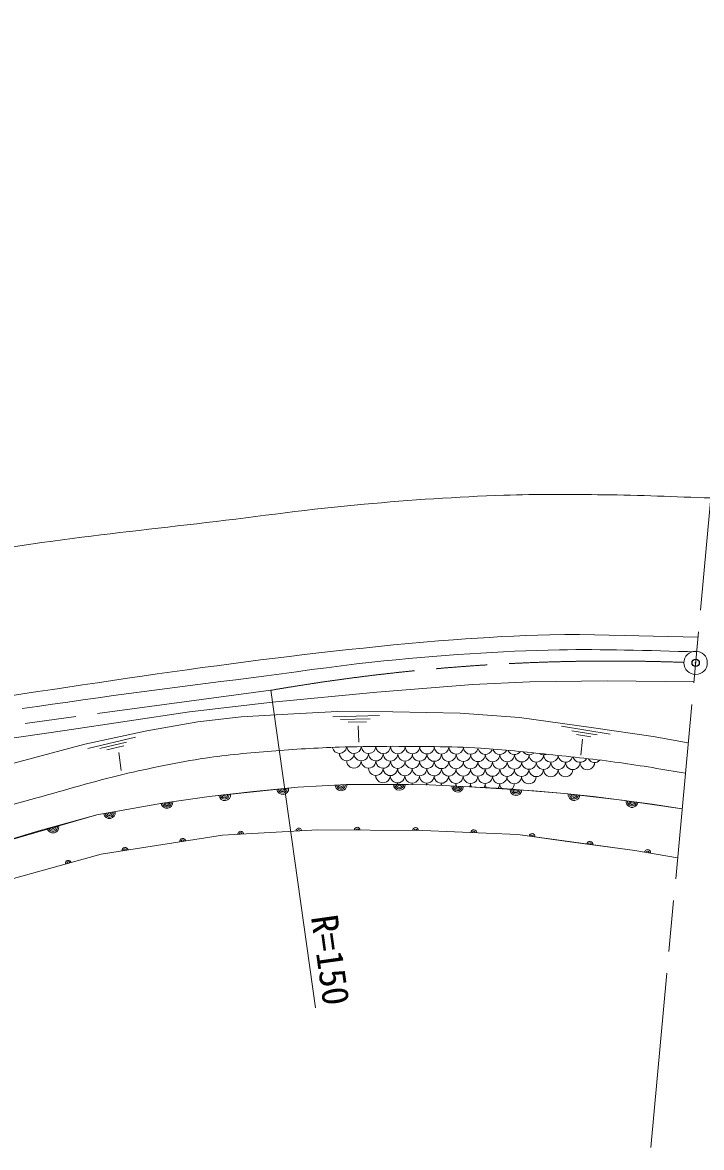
# Model space of a CAD drawing. Units: millimetres, scale not verified. Extents: x -463853 to 680000, y 20000 to 876118.
# Drawn here: x 506234 to 552778, y 238026 to 315162 of the extents above; entities that cross this region are included whole.
import ezdxf
from ezdxf.enums import TextEntityAlignment as Align

# ---------------------------------------------------------------- set-up
doc = ezdxf.new("R2010")
doc.units = ezdxf.units.MM
doc.header["$LTSCALE"] = 1000
doc.header["$PDMODE"] = 32
doc.header["$PDSIZE"] = 500
doc.linetypes.add('CHAIN', pattern=[18.5, 12, -1.5, 3.5, -1.5])
for name, color, linetype, lineweight in [('M-BGD', 7, 'Continuous', 13), ('M-BMK', 2, 'CHAIN', 13), ('M-BMK-SRVR', 3, 'Continuous', 13)]:
    doc.layers.add(name, color=color, linetype=linetype, lineweight=lineweight)
doc.layers.add('M-OTRS', color=6, linetype='Continuous')
doc.styles.add('ＭＳ ゴシック', font='')
doc.styles.get('ＭＳ ゴシック').set_extended_font_data('MS Gothic')

# ---------------------------------------------------------------- blocks, each defined once
blk = doc.blocks.new('ﾌﾟﾛｯﾄﾏｰｸ-02')
at = {"color": 3, "linetype": 'Continuous', "lineweight": 13}
blk.add_circle((0, 0), 0.5, dxfattribs=at)

msp = doc.modelspace()

# ---------------------------------------------------------------- linework, layer by layer
at = {"layer": 'M-BGD'}
for p, q in [((539079, 273052), (539906, 273094)), ((539906, 273094), (540734, 273130)), ((540734, 273130), (541562, 273158)), ((541562, 273158), (542390, 273177)), ((542390, 273177), (543405, 273189)), ((543405, 273189), (544420, 273189)), ((544420, 273189), (545435, 273180)), ((545435, 273180), (546450, 273163)), ((546450, 273163), (547466, 273141)), ((547466, 273141), (548481, 273116)), ((548481, 273116), (549496, 273089)), ((549496, 273089), (550511, 273063)), ((550511, 273063), (551526, 273039)), ((529603, 272273), (530630, 272379)), ((530630, 272379), (531658, 272481)), ((531658, 272481), (532686, 272579)), ((532686, 272579), (533714, 272671)), ((533714, 272671), (534743, 272757)), ((534743, 272757), (535772, 272836)), ((535772, 272836), (536598, 272895)), ((536598, 272895), (537425, 272952)), ((537425, 272952), (538252, 273005)), ((538252, 273005), (539079, 273052)), ((551526, 273039), (552541, 273021)), ((522544, 271453), (523544, 271579)), ((523544, 271579), (524545, 271703)), ((524545, 271703), (525547, 271823)), ((525547, 271823), (526548, 271939)), ((526548, 271939), (527551, 272051)), ((527551, 272051), (528577, 272163)), ((528577, 272163), (529603, 272273)), ((532691, 271546), (531851, 271467)), ((533531, 271621), (532691, 271546)), ((534371, 271691), (533531, 271621)), ((535212, 271757), (534371, 271691)), ((536053, 271819), (535212, 271757)), ((536894, 271876), (536053, 271819)), ((537661, 271924), (536894, 271876)), ((538428, 271969), (537661, 271924)), ((539195, 272010), (538428, 271969)), ((539963, 272046), (539195, 272010)), ((540730, 272079), (539963, 272046)), ((541498, 272107), (540730, 272079)), ((542266, 272130), (541498, 272107)), ((543034, 272149), (542266, 272130)), ((543593, 272158), (543034, 272149)), ((544153, 272163), (543593, 272158)), ((544712, 272164), (544153, 272163)), ((545271, 272163), (544712, 272164)), ((545830, 272158), (545271, 272163)), ((546389, 272152), (545830, 272158)), ((546948, 272145), (546389, 272152)), ((547507, 272137), (546948, 272145)), ((548125, 272127), (547507, 272137)), ((548742, 272114), (548125, 272127)), ((549360, 272098), (548742, 272114)), ((549978, 272081), (549360, 272098)), ((550595, 272063), (549978, 272081)), ((551213, 272045), (550595, 272063)), ((551830, 272027), (551213, 272045)), ((552448, 272011), (551830, 272027)), ((516496, 270641), (517520, 270785)), ((517520, 270785), (518545, 270926)), ((518545, 270926), (519544, 271060)), ((519544, 271060), (520544, 271193)), ((520544, 271193), (521544, 271324)), ((521544, 271324), (522544, 271453)), ((526043, 270789), (525012, 270651)), ((527075, 270925), (526043, 270789)), ((528107, 271056), (527075, 270925)), ((529140, 271180), (528107, 271056)), ((530174, 271296), (529140, 271180)), ((531012, 271384), (530174, 271296)), ((531851, 271467), (531012, 271384)), ((511379, 269892), (512402, 270045)), ((512402, 270045), (513425, 270196)), ((513425, 270196), (514448, 270347)), ((514448, 270347), (515472, 270495)), ((515472, 270495), (516496, 270641)), ((520868, 270103), (519818, 269969)), ((521918, 270238), (520868, 270103)), ((522950, 270374), (521918, 270238)), ((523981, 270512), (522950, 270374)), ((525012, 270651), (523981, 270512)), ((546344, 270021), (541022, 269964)), ((552258, 269954), (546344, 270021)), ((506264, 269130), (507287, 269281)), ((507287, 269281), (508310, 269433)), ((508310, 269433), (509333, 269586)), ((509333, 269586), (510356, 269739)), ((510356, 269739), (511379, 269892)), ((514567, 269292), (513518, 269152)), ((515617, 269430), (514567, 269292)), ((516667, 269566), (515617, 269430)), ((517717, 269701), (516667, 269566)), ((518767, 269835), (517717, 269701)), ((519818, 269969), (518767, 269835)), ((530530, 269236), (523380, 268556)), ((537111, 269782), (530530, 269236)), ((541022, 269964), (537111, 269782)), ((505240, 268981), (506264, 269130)), ((509335, 268570), (508292, 268420)), ((510379, 268719), (509335, 268570)), ((511424, 268866), (510379, 268719)), ((512468, 269010), (511424, 268866)), ((513518, 269152), (512468, 269010)), ((523380, 268556), (517681, 267895)), ((507248, 268268), (506204, 268116)), ((508292, 268420), (507248, 268268)), ((517681, 267895), (509130, 266621)), ((524830, 267759), (521214, 267555)), ((527832, 267919), (524830, 267759)), ((531630, 267896), (527832, 267919)), ((536224, 267805), (531630, 267896)), ((540295, 267509), (536224, 267805)), ((518257, 267213), (514755, 266599)), ((521214, 267555), (518257, 267213)), ((527496, 267566), (530711, 267636)), ((528033, 267377), (530064, 267422)), ((528548, 267189), (529811, 267216)), ((529245, 266939), (529286, 265827)), ((545386, 266807), (540295, 267509)), ((543184, 266909), (546519, 266373)), ((509130, 266621), (499441, 265211)), ((514755, 266599), (510502, 265690)), ((510713, 265381), (513973, 266169)), ((543888, 266593), (545629, 266313)), ((544219, 266337), (545202, 266179)), ((549460, 266200), (545386, 266807)), ((551870, 265768), (549460, 266200)), ((510502, 265690), (505294, 264280)), ((511534, 265374), (513374, 265819)), ((512014, 265284), (513183, 265567)), ((544620, 266022), (544506, 264930)), ((512843, 265112), (512995, 263869)), ((525117, 262724), (519022, 262087)), ((519022, 262087), (522066, 262438)), ((522066, 262438), (525117, 262724)), ((528437, 262905), (525117, 262724)), ((525117, 262724), (528437, 262905)), ((528437, 262905), (531269, 262931)), ((534100, 262883), (528437, 262905)), ((531269, 262931), (534100, 262883)), ((539172, 262633), (534100, 262883)), ((534100, 262883), (536885, 262755)), ((536885, 262755), (541284, 262478)), ((543394, 262291), (539172, 262633)), ((541284, 262478), (543394, 262291)), ((547336, 261852), (543394, 262291)), ((543394, 262291), (545367, 262087)), ((515838, 261632), (511335, 260825)), ((511335, 260825), (515838, 261632)), ((519022, 262087), (515838, 261632)), ((515838, 261632), (517428, 261874)), ((517428, 261874), (519022, 262087)), ((545367, 262087), (549396, 261563)), ((551453, 261258), (547336, 261852)), ((549396, 261563), (551453, 261258)), ((511335, 260825), (503386, 258539)), ((507349, 259727), (511335, 260825)), ((503386, 258539), (507349, 259727)), ((511616, 258141), (519940, 259438)), ((519940, 259438), (526489, 259802)), ((526489, 259802), (533676, 259756)), ((533676, 259756), (540180, 259483)), ((540180, 259483), (548205, 258399)), ((504804, 256242), (511616, 258141)), ((548205, 258399), (551143, 257898))]:
    msp.add_line(p, q, dxfattribs=at)
msp.add_lwpolyline([(551143, 257898), (548205, 258399), (543762, 258991), (540180, 259483), (533676, 259756), (526489, 259802), (519940, 259438), (511616, 258141), (504804, 256242), (496071, 253786), (486042, 251023), (477241, 248720), (473147, 248055), (470583, 247828), (466233, 247674), (460911, 247828), (453338, 248544), (446328, 249721), (435070, 252024), (421203, 254582), (414244, 256015), (395106, 259853), (379053, 262864), (364155, 265961)], dxfattribs=at)
for centre, radius, start, end in [((526962, 265559), 500, 196.61991, 198.24277), ((527962, 265551), 500, 192.77144, 350.15218), ((528962, 265544), 500, 188.97409, 353.94954), ((529962, 265537), 500, 185.20969, 357.71393), ((530962, 265530), 500, 181.46146, 359.5887), ((531962, 265523), 500, 179.5887, 359.5887), ((532962, 265516), 500, 179.5887, 359.5887), ((533962, 265508), 500, 179.5887, 359.5887), ((534962, 265501), 500, 179.5887, 358.05184), ((535962, 265494), 500, 181.12782, 351.79299), ((536962, 265487), 500, 187.44327, 345.47754), ((537962, 265480), 500, 193.89754, 339.02326), ((528458, 265048), 500, 179.5887, 359.5887), ((529458, 265041), 500, 179.5887, 359.5887), ((530458, 265033), 500, 179.5887, 359.5887), ((531458, 265026), 500, 179.5887, 359.5887), ((532458, 265019), 500, 179.5887, 359.5887), ((533458, 265012), 500, 179.5887, 359.5887), ((534458, 265005), 500, 179.5887, 359.5887), ((535458, 264998), 500, 179.5887, 359.5887), ((536458, 264990), 500, 179.5887, 359.5887), ((537458, 264983), 500, 179.5887, 359.5887), ((538458, 264976), 500, 179.5887, 359.5887), ((538962, 265472), 500, 200.59007, 332.33073), ((539458, 264969), 500, 179.5887, 359.5887), ((539962, 265465), 500, 207.65504, 324.56054), ((540458, 264962), 500, 179.5887, 359.5887), ((540961, 265458), 500, 217.49034, 309.94108), ((541458, 264955), 500, 179.5887, 359.5887), ((541961, 265451), 500, 237.41367, 290.01775), ((542458, 264947), 500, 179.5887, 353.48406), ((543458, 264940), 500, 185.76131, 341.67011), ((544458, 264933), 500, 198.13035, 329.30107), ((545458, 264926), 500, 211.88479, 315.54663), ((528955, 264544), 500, 179.5887, 359.5887), ((529955, 264537), 500, 179.5887, 359.5887), ((530451, 264033), 500, 179.5887, 359.5887), ((530955, 264530), 500, 179.5887, 359.5887), ((531451, 264026), 500, 179.5887, 359.5887), ((531955, 264523), 500, 179.5887, 359.5887), ((532451, 264019), 500, 179.5887, 359.5887), ((532955, 264516), 500, 179.5887, 359.5887), ((533451, 264012), 500, 179.5887, 359.5887), ((533954, 264508), 500, 179.5887, 359.5887), ((534451, 264005), 500, 179.5887, 359.5887), ((534954, 264501), 500, 179.5887, 359.5887), ((535451, 263998), 500, 179.5887, 359.5887), ((535954, 264494), 500, 179.5887, 359.5887), ((536451, 263990), 500, 179.5887, 359.5887), ((536954, 264487), 500, 179.5887, 359.5887), ((537451, 263983), 500, 179.5887, 359.5887), ((537954, 264480), 500, 179.5887, 359.5887), ((538451, 263976), 500, 179.5887, 359.5887), ((538954, 264472), 500, 179.5887, 359.5887), ((539451, 263969), 500, 179.5887, 359.5887), ((539954, 264465), 500, 179.5887, 359.5887), ((540451, 263962), 500, 179.5887, 359.5887), ((540954, 264458), 500, 179.5887, 359.5887), ((541451, 263955), 500, 179.5887, 359.5887), ((541954, 264451), 500, 179.5887, 359.5887), ((542451, 263947), 500, 179.5887, 359.5887), ((542954, 264444), 500, 179.5887, 359.5887), ((543451, 263940), 500, 179.5887, 359.5887), ((543954, 264437), 500, 179.5887, 359.5887), ((544954, 264429), 500, 179.5887, 359.5887), ((529947, 263537), 500, 349.55425, 359.5887), ((530947, 263530), 500, 179.5887, 359.5887), ((531947, 263523), 500, 179.5887, 359.5887), ((532947, 263516), 500, 179.5887, 359.5887), ((533947, 263508), 500, 179.5887, 359.5887), ((534947, 263501), 500, 179.5887, 359.5887), ((535947, 263494), 500, 179.5887, 359.5887), ((536947, 263487), 500, 179.5887, 359.5887), ((537947, 263480), 500, 179.5887, 359.5887), ((538947, 263472), 500, 179.5887, 359.5887), ((539947, 263465), 500, 179.5887, 359.5887), ((540947, 263458), 500, 179.5887, 359.5887), ((542947, 263444), 500, 179.5887, 179.84198), ((541947, 263451), 500, 359.33513, 359.5887), ((524077, 262626), 400, 185.34033, 5.34033), ((524077, 262626), 300, 185.34033, 5.34033), ((524077, 262626), 200, 185.34033, 5.34033), ((524077, 262626), 100, 185.34033, 5.34033), ((528068, 262885), 400, 183.13636, 3.13636), ((528068, 262885), 300, 183.13636, 3.13636), ((528068, 262885), 200, 183.13636, 3.13636), ((528068, 262885), 100, 183.13636, 3.13636), ((532067, 262917), 400, 179.02502, 359.02502), ((532067, 262917), 300, 179.02502, 359.02502), ((532067, 262917), 200, 179.02502, 359.02502), ((531444, 263026), 500, 347.60807, 359.5887), ((532444, 263019), 500, 179.5887, 191.60781), ((532067, 262917), 100, 179.02502, 359.02502), ((532444, 263019), 500, 345.84701, 359.5887), ((533444, 263012), 500, 179.5887, 193.38134), ((533444, 263012), 500, 344.07349, 359.5887), ((534444, 263005), 500, 179.5887, 195.16934), ((534444, 263005), 500, 342.28548, 359.5887), ((535444, 262998), 500, 179.5887, 196.97397), ((536065, 262793), 400, 177.37962, 357.37962), ((536065, 262793), 300, 177.37962, 357.37962), ((536065, 262793), 200, 177.37962, 357.37962), ((535444, 262998), 500, 337.71501, 359.5887), ((536444, 262990), 500, 179.5887, 201.88638), ((536065, 262793), 100, 177.37962, 357.37962), ((536444, 262990), 500, 331.9412, 359.5887), ((537444, 262983), 500, 179.5887, 207.94619), ((537444, 262983), 500, 325.88139, 359.5887), ((538444, 262976), 500, 179.5887, 214.42096), ((538444, 262976), 500, 319.40661, 359.5887), ((539444, 262969), 500, 179.5887, 221.25895), ((540058, 262556), 400, 176.39749, 356.39749), ((540058, 262556), 300, 176.39749, 356.39749), ((539444, 262969), 500, 311.07596, 359.5887), ((540058, 262556), 200, 176.39749, 356.39749), ((540058, 262556), 100, 176.39749, 356.39749), ((544044, 262224), 400, 174.08357, 354.08357), ((516135, 261677), 400, 188.65509, 8.65509), ((516135, 261677), 300, 188.65509, 8.65509), ((516135, 261677), 200, 188.65509, 8.65509), ((516135, 261677), 100, 188.65509, 8.65509), ((520099, 262211), 400, 186.58861, 6.58861), ((520099, 262211), 300, 186.58861, 6.58861), ((520099, 262211), 200, 186.58861, 6.58861), ((520099, 262211), 100, 186.58861, 6.58861), ((544044, 262224), 300, 174.08357, 354.08357), ((544044, 262224), 200, 174.08357, 354.08357), ((544044, 262224), 100, 174.08357, 354.08357), ((548014, 261743), 400, 172.59362, 352.59362), ((548014, 261743), 300, 172.59362, 352.59362), ((548014, 261743), 200, 172.59362, 352.59362), ((548014, 261743), 100, 172.59362, 352.59362), ((512196, 260979), 400, 190.16473, 10.16473), ((512196, 260979), 300, 190.16473, 10.16473), ((512196, 260979), 200, 190.16473, 10.16473), ((512196, 260979), 100, 190.16473, 10.16473), ((508322, 259995), 400, 195.39685, 15.39685), ((508322, 259995), 300, 195.39685, 15.39685), ((508322, 259995), 200, 195.39685, 15.39685), ((508322, 259995), 100, 195.39685, 15.39685), ((529178, 259785), 200, 359.63737, 179.63737), ((533178, 259759), 200, 359.63737, 179.63737), ((517221, 259014), 200, 8.852, 188.852), ((521186, 259507), 200, 3.17983, 183.17983), ((521186, 259507), 100, 3.17983, 183.17983), ((525180, 259729), 200, 3.17983, 183.17983), ((525180, 259729), 100, 3.17983, 183.17983), ((529178, 259785), 100, 359.63737, 179.63737), ((533178, 259759), 100, 359.63737, 179.63737), ((537175, 259609), 200, 357.59739, 177.59739), ((537175, 259609), 100, 357.59739, 177.59739), ((541163, 259351), 200, 352.3061, 172.3061), ((541163, 259351), 100, 352.3061, 172.3061), ((513268, 258399), 200, 8.852, 188.852), ((513268, 258399), 100, 8.852, 188.852), ((517221, 259014), 100, 8.852, 188.852), ((545127, 258815), 200, 352.3061, 172.3061), ((545127, 258815), 100, 352.3061, 172.3061), ((549086, 258249), 200, 350.31439, 170.31439), ((509374, 257516), 200, 15.57836, 195.57836), ((549086, 258249), 100, 350.31439, 170.31439), ((509374, 257516), 100, 15.57836, 195.57836)]:
    msp.add_arc(centre, radius, start, end, dxfattribs=at)
for points, knots in [([(553424, 282567), (550978, 282639), (548534, 282752), (546087, 282782), (543802, 282810), (541515, 282827), (539231, 282748), (536031, 282638), (532833, 282422), (529645, 282134), (526030, 281808), (522434, 281299), (518830, 280872), (515327, 280457), (511818, 280089), (508323, 279610), (504265, 279053), (500231, 278330), (496179, 277733), (494395, 277471), (492609, 277229), (490823, 276983), (487219, 276486), (483618, 275969), (480009, 275516), (477942, 275257), (475876, 274983), (473800, 274800), (469613, 274431), (465413, 274185), (461212, 274032), (457027, 273880), (452835, 273750), (448650, 273884), (443863, 274038), (439098, 274606), (434322, 274976), (430281, 275289), (426240, 275607), (422200, 275931), (419607, 276139), (416988, 276136), (414422, 276568), (412261, 276932), (410154, 277575), (408054, 278205), (406135, 278781), (404250, 279471), (402369, 280161), (399962, 281045), (397588, 282013), (395205, 282959), (392964, 283848), (390633, 284548), (388496, 285665), (386118, 286908), (383994, 288586), (381764, 290077), (380444, 290959), (379209, 291976), (377830, 292761), (376456, 293542), (374959, 294085), (373531, 294762), (369926, 296472), (366331, 298206), (362751, 299970), (361191, 300739), (359448, 301227), (358089, 302312), (356747, 303385), (355814, 304895), (354814, 306292), (354202, 307148), (353686, 308069), (353154, 308976), (352632, 309866), (352103, 310754), (351653, 311682), (351105, 312814), (350683, 314002), (350197, 315162)], [0, 0, 0, 0, 1, 1, 1, 2, 2, 2, 3, 3, 3, 4, 4, 4, 5, 5, 5, 6, 6, 6, 7, 7, 7, 8, 8, 8, 9, 9, 9, 10, 10, 10, 11, 11, 11, 12, 12, 12, 13, 13, 13, 14, 14, 14, 15, 15, 15, 16, 16, 16, 17, 17, 17, 18, 18, 18, 19, 19, 19, 20, 20, 20, 21, 21, 21, 22, 22, 22, 23, 23, 23, 24, 24, 24, 25, 25, 25, 26, 26, 26, 27, 27, 27, 27]), ([(551679, 263699), (550169, 263938), (548663, 264209), (547148, 264416), (545534, 264637), (543912, 264808), (542291, 264977), (540739, 265138), (539186, 265312), (537629, 265409), (536577, 265475), (535522, 265497), (534468, 265511), (532296, 265541), (530123, 265547), (527952, 265477), (526403, 265428), (524856, 265331), (523312, 265204), (521797, 265080), (520279, 264955), (518775, 264727), (516872, 264438), (514986, 264041), (513112, 263601), (511128, 263135), (509177, 262534), (507211, 261998), (505016, 261399), (502822, 260795), (500627, 260198), (496586, 259100), (492558, 257954), (488499, 256923), (486001, 256289), (483496, 255680), (480977, 255132), (479468, 254804), (477952, 254500), (476430, 254235)], [0, 0, 0, 0, 1, 1, 1, 2, 2, 2, 3, 3, 3, 4, 4, 4, 5, 5, 5, 6, 6, 6, 7, 7, 7, 8, 8, 8, 9, 9, 9, 10, 10, 10, 11, 11, 11, 12, 12, 12, 13, 13, 13, 13])]:
    msp.add_open_spline(points, degree=3, knots=knots, dxfattribs=at)
at = {"layer": 'M-BMK'}
for p, q in [((549305, 238026), (555451, 304487)), ((523265, 269375), (470258, 262245))]:
    msp.add_line(p, q, dxfattribs=at)
msp.add_arc((546551, 135265), 136116, 87.88306, 99.85014, dxfattribs=at)
at = {"layer": 'M-BMK-SRVR'}
msp.add_line((526329, 247593), (523265, 269375), dxfattribs=at)
at = {"layer": 'M-OTRS'}
msp.add_point((552378, 271257), dxfattribs=at)

# ---------------------------------------------------------------- block references
at = {"layer": 'M-BMK-SRVR', "xscale": 1600, "yscale": 1600, "rotation": 90}
msp.add_blockref('ﾌﾟﾛｯﾄﾏｰｸ-02', (552378, 271257), dxfattribs=at)

# ---------------------------------------------------------------- texts
at = {"layer": 'M-BMK-SRVR', "style": 'ＭＳ ゴシック'}
msp.add_text('R=150', height=1833, rotation=278.006, dxfattribs=at).set_placement((526329, 247593), align=Align.BOTTOM_RIGHT)

doc.saveas('drawing.dxf')
